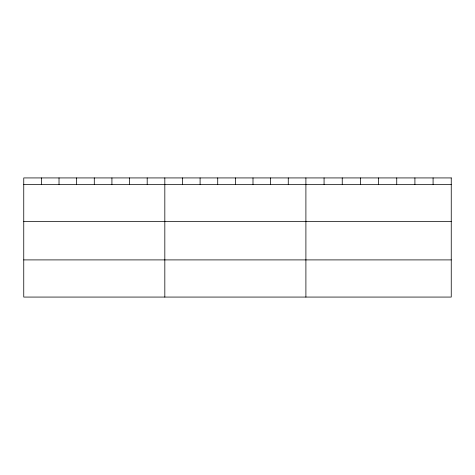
<?xml version="1.0" encoding="UTF-8"?>
<svg xmlns="http://www.w3.org/2000/svg" width="475" height="475" viewBox="0 0 475 475"><rect width="100%" height="100%" fill="white"/><g stroke="black" fill="none" stroke-linecap="round" stroke-linejoin="round"><path stroke-width="0.71" d="M23.75 184.437L451.25 184.437M23.75 221.605L451.25 221.605M23.75 259.902L451.25 259.902M433.081 177.929L433.081 184.437M414.912 177.929L414.912 184.437M396.744 177.929L396.744 184.437M378.575 177.929L378.575 184.437M360.406 177.929L360.406 184.437M342.238 177.929L342.238 184.437M324.069 177.929L324.069 184.437M305.9 177.929L305.9 297.071M288.266 177.929L288.266 184.437M270.631 177.929L270.631 184.437M252.997 177.929L252.997 184.437M235.362 177.929L235.362 184.437M217.728 177.929L217.728 184.437M200.094 177.929L200.094 184.437M182.459 177.929L182.459 184.437M164.825 177.929L164.825 297.071M147.191 177.929L147.191 184.437M129.556 177.929L129.556 184.437M111.922 177.929L111.922 184.437M94.288 177.929L94.288 184.437M76.653 177.929L76.653 184.437M59.019 177.929L59.019 184.437M41.384 177.929L41.384 184.437M451.25 177.929L23.75 177.929L23.75 297.071L451.25 297.071L451.25 177.929"/></g></svg>
